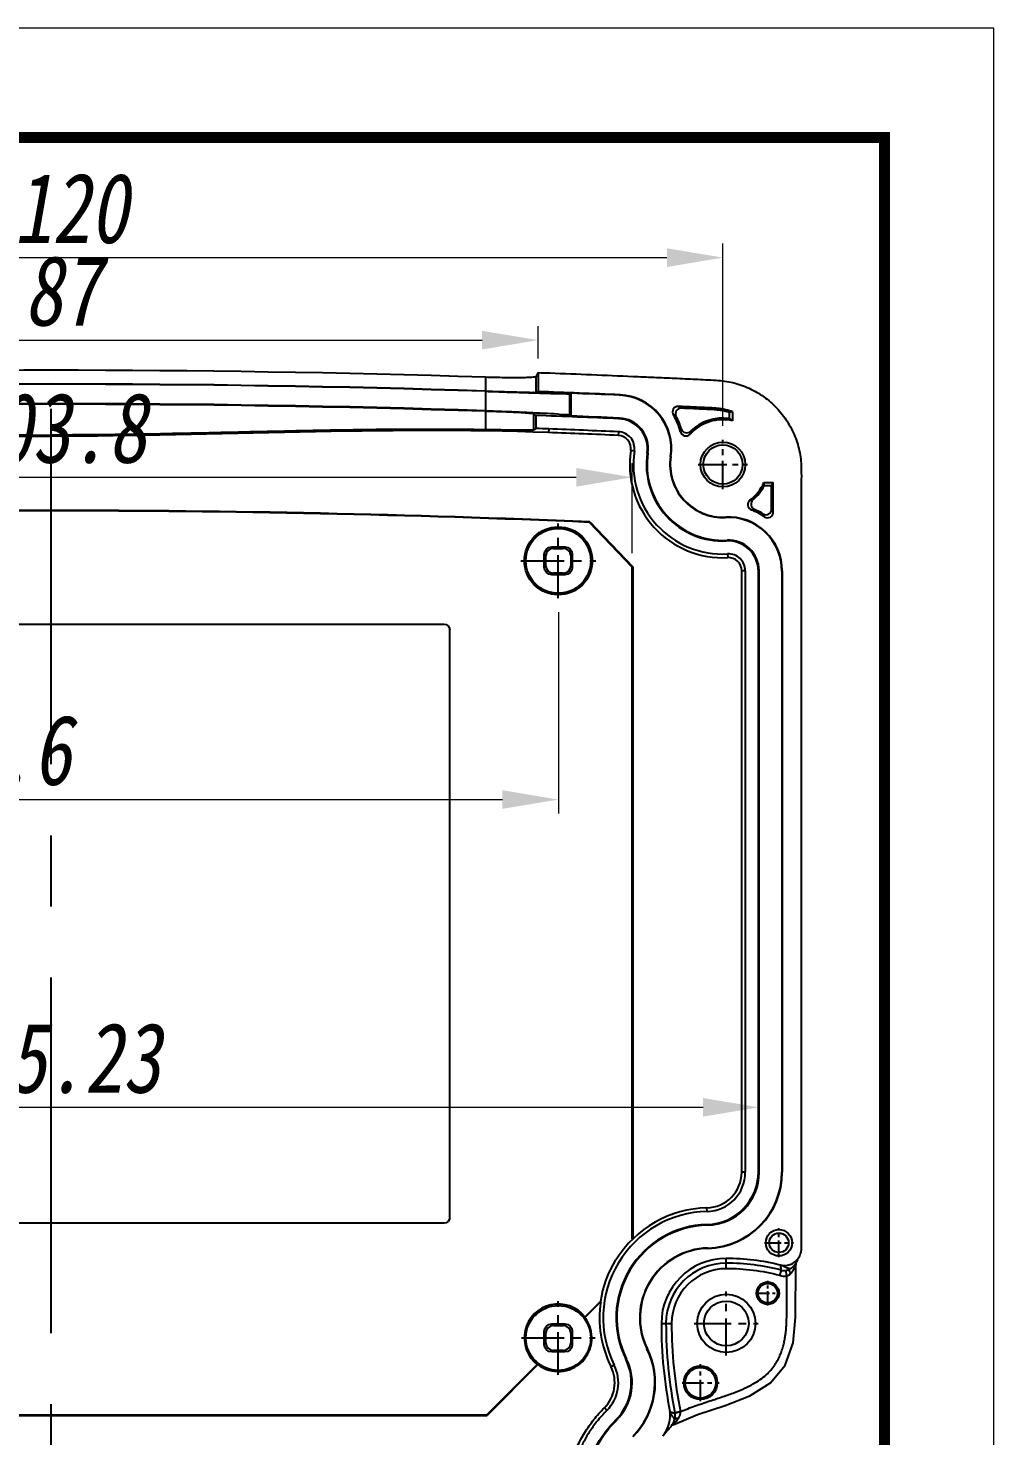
# Model space of a CAD drawing. Header units: millimetres. Extents: x 4697 to 5264, y 321 to 714.
# Drawn here: x 5177.6 to 5263.8, y 588.6 to 714.3 of the extents above; entities that cross this region are included whole.
import ezdxf
from ezdxf.enums import TextEntityAlignment as Align

# ---------------------------------------------------------------- set-up
doc = ezdxf.new("R2010")
doc.units = ezdxf.units.MM
doc.linetypes.add('CENTER', pattern=[50.8, 31.75, -6.35, 6.35, -6.35])
doc.layers.add('02___PRT_ALL_AXES', color=7, linetype='Continuous')
doc.layers.add('dim', color=82, linetype='Continuous', lineweight=9)
doc.layers.add('from', color=7, linetype='Continuous', lineweight=13)
doc.styles.add('wuwei', font='SimSun.ttf', dxfattribs={"width": 0.8, "oblique": 10})
doc.styles.add('宋体', font='SimSun.ttf')
doc.dimstyles.new('wuwei', dxfattribs={"dimscale": 2.5, "dimtxt": 2.5, "dimasz": 1.5, "dimexe": 0.3, "dimexo": 0.3, "dimgap": 0.5, "dimtad": 1, "dimdsep": 46, "dimtxsty": 'wuwei', "dimcen": 0, "dimclrd": 42, "dimclre": 82, "dimclrt": 82, "dimazin": 2, "dimtfac": 1, "dimtofl": 0, "dimtmove": 0, "dimatfit": 3, "dimfxl": 0, "dimlwd": 5, "dimlwe": 5, "dimarcsym": 0})

# ---------------------------------------------------------------- blocks, each defined once
blk = doc.blocks.new('*D29')
at = {"layer": 'Defpoints', "color": 0}
for p in [(5239.61, 693.79), (5119.61, 677.51), (5239.61, 677.51)]:
    blk.add_point(p, dxfattribs=at)
at = {"layer": 'dim', "color": 82, "lineweight": 5}
for p, q in [((5119.61, 678.76), (5119.61, 695.04)), ((5239.61, 678.76), (5239.61, 695.04))]:
    blk.add_line(p, q, dxfattribs=at)
at = {"layer": 'dim', "color": 42, "lineweight": 5}
blk.add_line((5124.61, 693.79), (5234.61, 693.79), dxfattribs=at)
at = {"layer": 'dim', "color": 42}
for points in [[(5124.61, 694.62), (5124.61, 692.95), (5119.61, 693.79)], [(5234.61, 694.62), (5234.61, 692.95), (5239.61, 693.79)]]:
    blk.add_solid(points, dxfattribs=at)
at = {"layer": 'dim', "color": 82, "insert": (5181.39, 698.16), "char_height": 6.25, "attachment_point": 5, "style": 'wuwei'}
blk.add_mtext('120', dxfattribs=at)
blk = doc.blocks.new('*D27')
at = {"layer": 'Defpoints', "color": 0}
for p in [(5231.51, 674.17), (5127.7, 666.15), (5231.51, 666.15)]:
    blk.add_point(p, dxfattribs=at)
at = {"layer": 'dim', "color": 82, "lineweight": 5}
for p, q in [((5127.7, 667.4), (5127.7, 675.42)), ((5231.51, 667.4), (5231.51, 675.42))]:
    blk.add_line(p, q, dxfattribs=at)
at = {"layer": 'dim', "color": 42, "lineweight": 5}
blk.add_line((5132.7, 674.17), (5226.51, 674.17), dxfattribs=at)
at = {"layer": 'dim', "color": 42}
for points in [[(5132.7, 675), (5132.7, 673.34), (5127.7, 674.17)], [(5226.51, 675), (5226.51, 673.34), (5231.51, 674.17)]]:
    blk.add_solid(points, dxfattribs=at)
at = {"layer": 'dim', "color": 82, "insert": (5179.61, 678.54), "char_height": 6.25, "attachment_point": 5, "style": 'wuwei'}
blk.add_mtext('103.8', dxfattribs=at)
blk = doc.blocks.new('*D26')
at = {"layer": 'Defpoints', "color": 0}
for p in [(5223.1, 686.42), (5136.11, 683.52), (5223.1, 683.52)]:
    blk.add_point(p, dxfattribs=at)
at = {"layer": 'dim', "color": 82, "lineweight": 5}
for p, q in [((5136.11, 684.77), (5136.11, 687.66)), ((5223.1, 684.77), (5223.1, 687.66))]:
    blk.add_line(p, q, dxfattribs=at)
at = {"layer": 'dim', "color": 42, "lineweight": 5}
blk.add_line((5141.11, 686.42), (5218.1, 686.42), dxfattribs=at)
at = {"layer": 'dim', "color": 42}
for points in [[(5141.11, 687.25), (5141.11, 685.58), (5136.11, 686.42)], [(5218.1, 687.25), (5218.1, 685.58), (5223.1, 686.42)]]:
    blk.add_solid(points, dxfattribs=at)
at = {"layer": 'dim', "color": 82, "insert": (5180.61, 690.79), "char_height": 6.25, "attachment_point": 5, "style": 'wuwei'}
blk.add_mtext('87', dxfattribs=at)
blk = doc.blocks.new('*D25')
at = {"layer": 'Defpoints', "color": 0}
for p in [(5134.31, 663.38), (5224.91, 663.38), (5224.91, 645.39)]:
    blk.add_point(p, dxfattribs=at)
at = {"layer": 'dim', "color": 82, "lineweight": 5}
for p, q in [((5134.31, 662.13), (5134.31, 644.14)), ((5224.91, 662.13), (5224.91, 644.14))]:
    blk.add_line(p, q, dxfattribs=at)
at = {"layer": 'dim', "color": 42, "lineweight": 5}
blk.add_line((5139.31, 645.39), (5219.91, 645.39), dxfattribs=at)
at = {"layer": 'dim', "color": 42}
for points in [[(5139.31, 646.23), (5139.31, 644.56), (5134.31, 645.39)], [(5219.91, 646.23), (5219.91, 644.56), (5224.91, 645.39)]]:
    blk.add_solid(points, dxfattribs=at)
at = {"layer": 'dim', "color": 82, "insert": (5174.6, 649.77), "char_height": 6.25, "attachment_point": 5, "style": 'wuwei'}
blk.add_mtext('90.6', dxfattribs=at)
blk = doc.blocks.new('*D40')
at = {"layer": 'Defpoints', "color": 0}
for p in [(5242.83, 617.91), (5242.83, 612.08), (5117.61, 608.4)]:
    blk.add_point(p, dxfattribs=at)
at = {"layer": 'dim', "color": 82, "lineweight": 5}
for p, q in [((5117.61, 609.65), (5117.61, 619.16)), ((5242.83, 613.33), (5242.83, 619.16))]:
    blk.add_line(p, q, dxfattribs=at)
at = {"layer": 'dim', "color": 42, "lineweight": 5}
blk.add_line((5122.61, 617.91), (5237.83, 617.91), dxfattribs=at)
at = {"layer": 'dim', "color": 42}
for points in [[(5122.61, 618.74), (5122.61, 617.08), (5117.61, 617.91)], [(5237.83, 618.74), (5237.83, 617.08), (5242.83, 617.91)]]:
    blk.add_solid(points, dxfattribs=at)
at = {"layer": 'dim', "color": 82, "insert": (5179.19, 622.28), "char_height": 6.25, "attachment_point": 5, "style": 'wuwei'}
blk.add_mtext('125.23', dxfattribs=at)
blk = doc.blocks.new('TK-D')
at = {"layer": 'from'}
blk.add_lwpolyline([(-594.5, -413.12), (594.5, -413.12), (594.5, 413.12), (-594.5, 413.12)], close=True, dxfattribs=at)
at = {"layer": 'from', "const_width": 2.05}
blk.add_lwpolyline([(-574.01, -392.63), (-574.01, 392.63), (574.01, 392.63), (574.01, -392.63), (-574.01, -392.63)], dxfattribs=at)
at = {"layer": 'from', "color": 6, "style": '宋体', "width": 0.7}
blk.add_attdef('70001', text='', height=8.32, dxfattribs=at).set_placement((430.84, -344.43), align=Align.MIDDLE)

msp = doc.modelspace()

# ---------------------------------------------------------------- linework, layer by layer
at = {"color": 1, "linetype": 'CENTER'}
msp.add_line((5179.605, 445.341), (5179.605, 685.238), dxfattribs=at)
at = {"color": 7, "linetype": 'Continuous'}
for p, q in [((5218.394, 683.103), (5218.394, 681.874)), ((5223.105, 683.523), (5222.892, 683.153)), ((5222.892, 683.153), (5222.892, 681.758)), ((5223.105, 683.523), (5223.105, 681.821)), ((5179.605, 682.476), (5179.605, 682.502)), ((5218.394, 681.848), (5218.394, 680.118)), ((5222.892, 681.758), (5223.105, 681.821)), ((5226.014, 681.681), (5225.891, 681.645)), ((5225.891, 681.645), (5225.891, 679.723)), ((5226.014, 681.681), (5226.014, 679.637)), ((5230.381, 681.504), (5230.416, 681.533)), ((5179.605, 680.691), (5179.605, 680.747)), ((5218.394, 680.062), (5218.394, 678.415)), ((5222.905, 679.692), (5222.692, 679.841)), ((5222.692, 679.841), (5222.692, 678.389)), ((5222.905, 679.692), (5222.905, 678.524)), ((5225.891, 679.723), (5226.014, 679.637)), ((5240.172, 679.967), (5240.172, 679.421)), ((5240.469, 680.024), (5240.469, 679.217)), ((5179.605, 677.836), (5179.605, 677.944)), ((5224.052, 678.484), (5224.04, 678.161)), ((5230.277, 678.236), (5230.263, 677.914)), ((5231.696, 676.513), (5231.377, 676.561)), ((5232.844, 676.31), (5232.911, 676.349)), ((5234.926, 676.005), (5234.958, 676.017)), ((5243.269, 673.706), (5244.105, 673.706)), ((5243.956, 673.41), (5243.292, 673.41)), ((5243.956, 673.41), (5244.105, 673.706)), ((5227.717, 670.184), (5227.678, 670.147)), ((5231.507, 666.152), (5227.678, 670.147)), ((5227.717, 670.184), (5231.545, 666.188)), ((5239.838, 670.587), (5239.852, 670.618)), ((5224.461, 667.82), (5224.32, 667.962)), ((5224.32, 667.962), (5225.491, 667.962)), ((5224.461, 667.82), (5225.349, 667.82)), ((5225.349, 667.82), (5225.491, 667.962)), ((5239.938, 668.485), (5239.981, 668.548)), ((5223.797, 667.156), (5223.655, 667.297)), ((5223.655, 666.126), (5223.655, 667.297)), ((5223.797, 666.267), (5223.655, 666.126)), ((5223.797, 666.267), (5223.797, 667.156)), ((5226.014, 667.156), (5226.155, 667.297)), ((5226.014, 667.156), (5226.014, 666.267)), ((5226.014, 666.267), (5226.155, 666.126)), ((5226.155, 667.297), (5226.155, 666.126)), ((5240.026, 667.323), (5240.043, 667)), ((5224.461, 665.603), (5224.32, 665.462)), ((5225.491, 665.462), (5224.32, 665.462)), ((5225.349, 665.603), (5224.461, 665.603)), ((5225.349, 665.603), (5225.491, 665.462)), ((5231.545, 666.188), (5231.507, 666.152)), ((5231.507, 606.159), (5231.507, 666.152)), ((5231.545, 666.188), (5231.545, 606.142)), ((5241.605, 665.825), (5241.282, 665.825)), ((5244.874, 665.793), (5244.905, 665.825)), ((5144.505, 661.062), (5214.706, 661.062)), ((5215.205, 608.061), (5215.205, 660.562)), ((5241.605, 612.108), (5241.282, 612.108)), ((5242.77, 612.142), (5242.831, 612.082)), ((5244.874, 612.138), (5244.905, 612.108)), ((5238.186, 608.609), (5238.179, 608.932)), ((5214.706, 607.562), (5144.505, 607.562)), ((5238.191, 607.444), (5238.231, 607.384)), ((5238.247, 605.34), (5238.262, 605.31)), ((5239.905, 603.496), (5239.905, 604.412)), ((5246.253, 604.298), (5246.119, 603.99)), ((5244.696, 602.885), (5244.822, 603.369)), ((5245.302, 602.855), (5245.226, 603.349)), ((5228.685, 600.53), (5227.284, 599.13)), ((5227.288, 599.188), (5228.663, 600.562)), ((5228.687, 600.544), (5228.663, 600.562)), ((5224.461, 598.42), (5224.32, 598.562)), ((5224.32, 598.562), (5225.491, 598.562)), ((5224.461, 598.42), (5225.349, 598.42)), ((5225.349, 598.42), (5225.491, 598.562)), ((5227.284, 599.13), (5227.288, 599.188)), ((5234.105, 598.612), (5235.02, 598.612)), ((5223.797, 597.756), (5223.655, 597.897)), ((5223.655, 596.726), (5223.655, 597.897)), ((5223.797, 596.867), (5223.797, 597.756)), ((5226.014, 597.756), (5226.155, 597.897)), ((5226.014, 597.756), (5226.014, 596.867)), ((5226.155, 597.897), (5226.155, 596.726)), ((5223.797, 596.867), (5223.655, 596.726)), ((5224.461, 596.203), (5224.32, 596.062)), ((5225.491, 596.062), (5224.32, 596.062)), ((5225.349, 596.203), (5224.461, 596.203)), ((5225.491, 596.062), (5225.349, 596.203)), ((5226.155, 596.726), (5226.014, 596.867)), ((5232.823, 596.344), (5232.855, 596.349)), ((5218.532, 590.441), (5223.026, 594.931)), ((5223.084, 594.935), (5218.548, 590.403)), ((5223.026, 594.931), (5223.084, 594.935)), ((5229.901, 594.878), (5229.612, 594.734)), ((5230.937, 595.412), (5231.004, 595.414)), ((5229.243, 590.845), (5229.015, 591.073)), ((5140.662, 590.403), (5218.548, 590.403)), ((5140.678, 590.441), (5218.532, 590.441)), ((5218.532, 590.441), (5218.548, 590.403)), ((5230.055, 590.009), (5230.12, 589.987)), ((5235.808, 590.735), (5235.318, 590.636)), ((5234.922, 589.36), (5234.8, 589.226)), ((5234.956, 589.4), (5234.922, 589.36)), ((5235.023, 589.477), (5234.956, 589.4))]:
    msp.add_line(p, q, dxfattribs=at)
at = {"color": 1, "linetype": 'CENTER', "ltscale": 0.121309}
for p, q in [((5224.905, 663.376), (5224.905, 670.048)), ((5221.569, 666.712), (5228.241, 666.712))]:
    msp.add_line(p, q, dxfattribs=at)
at = {"color": 1, "linetype": 'CENTER', "ltscale": 0.046982}
for p, q in [((5244.605, 604.52), (5244.605, 607.104)), ((5243.313, 605.812), (5245.897, 605.812))]:
    msp.add_line(p, q, dxfattribs=at)
at = {"color": 1, "linetype": 'CENTER', "ltscale": 0.04}
for p, q in [((5243.605, 600.212), (5243.605, 602.412)), ((5242.505, 601.312), (5244.705, 601.312))]:
    msp.add_line(p, q, dxfattribs=at)
at = {"color": 1, "linetype": 'CENTER', "ltscale": 0.104}
for p, q in [((5239.905, 595.752), (5239.905, 601.472)), ((5237.045, 598.612), (5242.765, 598.612))]:
    msp.add_line(p, q, dxfattribs=at)
at = {"color": 1, "linetype": 'CENTER', "ltscale": 0.119773}
for p, q in [((5224.905, 594.018), (5224.905, 600.605)), ((5221.611, 597.312), (5228.199, 597.312))]:
    msp.add_line(p, q, dxfattribs=at)
at = {"color": 1, "linetype": 'CENTER', "ltscale": 0.06}
for p, q in [((5237.605, 591.662), (5237.605, 594.962)), ((5235.955, 593.312), (5239.255, 593.312))]:
    msp.add_line(p, q, dxfattribs=at)
at = {"color": 7, "linetype": 'Continuous'}
for points in [[(5223.655, 667.297), (5223.706, 667.552), (5223.85, 667.767), (5224.065, 667.911), (5224.32, 667.962)], [(5224.461, 667.82), (5224.206, 667.77), (5223.991, 667.626), (5223.847, 667.411), (5223.797, 667.156)], [(5226.014, 667.156), (5225.963, 667.411), (5225.819, 667.626), (5225.604, 667.77), (5225.349, 667.82)], [(5225.491, 667.962), (5225.745, 667.911), (5225.961, 667.767), (5226.105, 667.552), (5226.155, 667.297)], [(5223.797, 666.267), (5223.847, 666.013), (5223.991, 665.798), (5224.206, 665.654), (5224.461, 665.603)], [(5225.349, 665.603), (5225.604, 665.654), (5225.819, 665.798), (5225.963, 666.013), (5226.014, 666.267)], [(5224.32, 665.462), (5224.065, 665.512), (5223.85, 665.656), (5223.706, 665.872), (5223.655, 666.126)], [(5226.155, 666.126), (5226.105, 665.872), (5225.961, 665.656), (5225.745, 665.512), (5225.491, 665.462)], [(5214.706, 661.062), (5214.897, 661.024), (5215.059, 660.916), (5215.167, 660.754), (5215.205, 660.562)], [(5215.205, 608.061), (5215.167, 607.87), (5215.059, 607.708), (5214.897, 607.6), (5214.706, 607.562)], [(5235.161, 589.564), (5237.333, 590.466), (5239.802, 591.296), (5242.02, 592.159), (5243.857, 593.3), (5245.167, 594.893), (5245.878, 596.883), (5246.1, 599.149), (5246.102, 603.829)], [(5223.655, 597.897), (5223.706, 598.152), (5223.85, 598.367), (5224.065, 598.511), (5224.32, 598.562)], [(5224.461, 598.42), (5224.206, 598.37), (5223.991, 598.226), (5223.847, 598.011), (5223.797, 597.756)], [(5226.014, 597.756), (5225.963, 598.011), (5225.819, 598.226), (5225.604, 598.37), (5225.349, 598.42)], [(5225.491, 598.562), (5225.745, 598.511), (5225.961, 598.367), (5226.105, 598.152), (5226.155, 597.897)], [(5224.32, 596.062), (5224.065, 596.112), (5223.85, 596.256), (5223.706, 596.472), (5223.655, 596.726)], [(5223.797, 596.867), (5223.847, 596.613), (5223.991, 596.398), (5224.206, 596.254), (5224.461, 596.203)], [(5225.349, 596.203), (5225.604, 596.254), (5225.819, 596.398), (5225.963, 596.613), (5226.014, 596.867)], [(5226.155, 596.726), (5226.105, 596.472), (5225.961, 596.256), (5225.745, 596.112), (5225.491, 596.062)]]:
    msp.add_lwpolyline(points, dxfattribs=at)
for centre, radius in [((5224.905, 666.712), 3.033), ((5224.905, 666.712), 2.9), ((5244.605, 605.812), 1.175), ((5244.605, 605.812), 0.869), ((5243.605, 601.312), 1), ((5243.605, 601.312), 0.869), ((5239.905, 598.612), 2.6), ((5224.905, 597.312), 2.9), ((5239.905, 598.612), 2), ((5237.605, 593.312), 1.5), ((5237.605, 593.312), 1.369)]:
    msp.add_circle(centre, radius, dxfattribs=at)
for centre, radius, start, end in [((5179.605, -515.69), 1199.42, 88.146769, 91.853231), ((5179.603, -515.878), 1198.354, 88.145004, 91.854996), ((5179.608, -515.878), 1198.38, 88.145045, 91.854955), ((5178.97, -531.947), 1214.571, 87.572362, 87.917554), ((5178.841, -535.087), 1217.682, 87.574135, 87.779786), ((5230.178, 676.709), 4.8, 351.56959, 87.57386), ((5230.213, 676.738), 4.8, 351.36494, 87.57215), ((5179.605, -515.756), 1196.447, 88.14214, 91.85786), ((5179.606, -515.756), 1196.502, 88.142227, 91.857773), ((5235.602, 680.001), 0.5, 87.33983, 211.20639), ((5235.866, 679.841), 0.5, 87.32216, 208.77373), ((5228.204, 668.013), 14.526, 58.06114, 59.28111), ((5179.144, -527.521), 1208.006, 87.573563, 87.923995), ((5178.903, -533.524), 1214.075, 87.570961, 87.776135), ((5246.4, 659.868), 25.322, 129.31104, 129.51826), ((5230.173, 676.705), 2.699, 351.59434, 87.57733), ((5230.244, 676.763), 2.699, 351.18394, 87.57396), ((5230.221, 676.741), 5.791, 14.95141, 31.21408), ((5228.621, 667.785), 13.635, 60.0534, 61.27502), ((5230.227, 676.744), 5.933, 17.23894, 28.77655), ((5239.605, 675.312), 4, 77.52935, 137.28054), ((5239.605, 675.312), 4.148, 82.14388, 134.08952), ((5241.723, 672.756), 7.375, 99.78718, 102.13548), ((5178.957, -532.182), 1211.183, 87.57222, 87.866831), ((5178.957, -532.182), 1211.506, 87.57222, 87.866831), ((5230.212, 676.737), 1.178, 351.40552, 87.5292), ((5230.214, 676.738), 1.499, 351.35478, 87.58048), ((5266.125, 669.588), 31.519, 163.57166, 164.07649), ((5236.299, 678.364), 0.5, 194.9619, 317.28431), ((5236.371, 678.65), 0.5, 197.24595, 314.09244), ((5273.595, 670.889), 37.612, 168.64938, 169.06228), ((5239.605, 675.312), 8.323, 171.36439, 273.01618), ((5239.605, 675.312), 8, 171.36439, 273.01618), ((5239.605, 675.312), 6.835, 171.59879, 272.79449), ((5239.605, 675.312), 6.774, 171.18847, 273.18253), ((5239.605, 675.312), 4.731, 171.57079, 272.82096), ((5239.605, 675.312), 4.7, 171.36615, 273.0145), ((5239.605, 675.312), 4, 307.10011, 336.3395), ((5239.605, 675.312), 4.148, 310.29127, 332.70995), ((5242.32, 671.723), 0.5, 127.09632, 249.42126), ((5238.528, 709.606), 37.647, 275.31975, 275.73227), ((5242.611, 671.766), 0.5, 130.28835, 247.13642), ((5236.516, 702.204), 31.457, 280.30541, 280.81123), ((5240.113, 665.84), 5.931, 58.6637, 67.14067), ((5243.457, 671.333), 0.5, 238.6613, 359.99104), ((5231.281, 664.214), 14.538, 28.1043, 29.32068), ((5179.605, -455.688), 1126.9, 87.553096, 92.446904), ((5179.605, -455.688), 1126.862, 87.554974, 92.445026), ((5240.074, 665.793), 4.8, 359.99721, 92.82199), ((5240.105, 665.825), 4.8, 359.99734, 93.01554), ((5240.11, 665.835), 5.788, 56.22854, 69.43029), ((5231.026, 664.62), 13.699, 26.1004, 27.31402), ((5243.606, 671.062), 0.5, 236.23119, 359.98196), ((5240.07, 665.789), 2.699, 359.99439, 92.79833), ((5240.131, 665.853), 2.699, 359.99464, 93.18645), ((5240.105, 665.826), 1.499, 359.99018, 93.02442), ((5240.104, 665.825), 1.178, 0.03664, 92.9776), ((5223.859, 683.795), 26.112, 316.40267, 316.59742), ((5238.105, 612.108), 3.177, 271.33587, 359.98907), ((5238.106, 612.107), 3.499, 271.31654, 0.00834), ((5238.071, 612.141), 4.699, 271.46839, 0.00693), ((5238.132, 612.082), 4.699, 271.20538, 0.00683), ((5238.075, 612.138), 6.8, 271.4538, 0.00451), ((5238.105, 612.108), 6.8, 271.32254, 0.00445), ((5238.405, 599.112), 9.5, 91.32128, 206.46524), ((5238.405, 599.112), 9.823, 91.32128, 148.03682), ((5238.405, 599.112), 8.335, 91.47164, 206.35462), ((5238.405, 599.112), 8.274, 91.20867, 206.54816), ((5238.405, 599.112), 6.231, 91.45464, 206.36882), ((5238.405, 599.112), 6.2, 91.32339, 206.46542), ((5238.398, 599.12), 9.841, 148.35903, 171.57363), ((5240.991, 584.627), 22.51, 119.01845, 119.16982), ((5239.905, 598.612), 5.8, 90, 180), ((5239.905, 598.612), 5.384, 90, 180), ((5239.905, 598.612), 4.885, 90, 180), ((5239.905, 584.412), 20, 75.94896, 90), ((5239.905, 584.412), 19.584, 75.46123, 90), ((5239.905, 584.412), 19.085, 75.46128, 90), ((5245.004, 604.783), 0.999, 255.94871, 263.23412), ((5245.06, 604.414), 1.078, 278.82227, 288.56599), ((5245.065, 604.399), 1.063, 288.57291, 294.03921), ((5245.071, 604.386), 1.048, 294.03862, 299.88416), ((5244.94, 604.694), 1.373, 326.4969, 329.17527), ((5245.072, 604.337), 1.499, 255.46619, 278.82412), ((5245.073, 604.335), 0.998, 255.43736, 278.83035), ((5244.372, 604.297), 1.783, 325.10899, 329.21545), ((5224.905, 597.312), 3.033, 38.22763, 231.71696), ((5238.405, 599.112), 9.823, 171.61304, 206.46524), ((5224.905, 597.312), 2.994, 232.54452, 37.40008), ((5274.827, 598.612), 40.722, 180, 191.154), ((5274.827, 598.612), 40.306, 180, 191.4126), ((5274.827, 598.612), 39.806, 180, 191.4126), ((5226.731, 593.324), 6.8, 315.0928, 26.36917), ((5226.768, 593.318), 6.8, 315.01086, 26.46577), ((5226.765, 593.319), 3.179, 315.04903, 26.43438), ((5226.768, 593.318), 3.499, 315.01666, 26.4675), ((5226.726, 593.325), 4.699, 315.11347, 26.35599), ((5226.8, 593.313), 4.699, 314.94561, 26.54957), ((5233.892, 590.541), 1.001, 3.18741, 11.15118), ((5232.955, 590.832), 2.473, 326.76475, 331.9124), ((5232.774, 590.929), 2.678, 331.91211, 336.90407), ((5232.628, 590.992), 2.837, 336.88141, 339.72948), ((5250.514, 593.7), 15.502, 191.40015, 191.59678), ((5232.461, 592.352), 3.881, 317.52074, 318.97478), ((5232.778, 592.074), 3.459, 318.99461, 323.04579), ((5232.982, 591.919), 3.204, 323.06635, 325.60197), ((5249.025, 591.837), 13.263, 184.76655, 184.91052), ((5231.935, 590.38), 2.941, 322.08528, 323.10273)]:
    msp.add_arc(centre, radius, start, end, dxfattribs=at)
for centre, major_axis, start_param, end_param in [((5236.651, 675.312), (5.909, 0), 0.8682766, 0.9323809), ((5239.605, 673.18), (0, 4.263), -1.5169712, -1.4470748)]:
    msp.add_ellipse(centre, major_axis=major_axis, ratio=0.8660474, start_param=start_param, end_param=end_param, dxfattribs=at)
for points, start_tangent, end_tangent in [([(5222.892, 683.153), (5222.786, 683.117), (5222.517, 683.088), (5222.094, 683.068), (5221.534, 683.057), (5220.857, 683.055), (5220.088, 683.062), (5219.257, 683.079), (5218.394, 683.103)], (-0.4980132, -0.8671694), (-0.999477, 0.0323392)), ([(5223.105, 683.523), (5224.16, 683.484), (5227.871, 683.341), (5231.582, 683.186), (5233.437, 683.104), (5235.292, 683.019), (5237.146, 682.931), (5238.074, 682.886), (5239.001, 682.841), (5239.758, 682.767), (5240.505, 682.622), (5241.938, 682.123), (5243.254, 681.361), (5244.4, 680.366), (5245.338, 679.171), (5246.034, 677.82), (5246.461, 676.364), (5246.569, 675.61), (5246.605, 674.85), (5246.605, 673.671), (5246.605, 672.49), (5246.605, 670.129), (5246.605, 667.769), (5246.605, 665.408), (5246.605, 660.687), (5246.605, 655.966), (5246.605, 651.245), (5246.605, 646.524), (5246.605, 637.081), (5246.605, 627.639), (5246.605, 618.196), (5246.605, 613.475), (5246.605, 608.754), (5246.605, 605.102)], (0.9993428, -0.0362491), (0.0001059, -1)), ([(5218.394, 681.874), (5219.257, 681.846), (5220.089, 681.821), (5220.857, 681.798), (5221.534, 681.779), (5222.094, 681.765), (5222.517, 681.757), (5222.786, 681.754), (5222.892, 681.758)], (0.9994759, -0.0323705), (0.95853, 0.2849918)), ([(5218.394, 681.848), (5220.304, 681.787), (5222.087, 681.731), (5223.628, 681.685), (5224.824, 681.654), (5225.594, 681.64), (5225.891, 681.645)], (0.9994759, -0.0323712), (0.9591764, 0.2828084)), ([(5218.394, 680.118), (5220.303, 680.05), (5222.086, 679.975), (5223.628, 679.899), (5224.823, 679.828), (5225.594, 679.768), (5225.891, 679.723)], (0.9994744, -0.0324182), (0.8169946, -0.5766453)), ([(5240.469, 680.024), (5239.908, 680.194), (5239.408, 680.292), (5238.84, 680.346), (5237.963, 680.389), (5237.023, 680.434), (5235.625, 680.501)], (-0.9411524, 0.3379824), (-0.9989258, 0.0463392)), ([(5240.172, 679.967), (5239.872, 680.05), (5239.387, 680.145), (5238.83, 680.198), (5237.956, 680.241), (5237.016, 680.286), (5235.889, 680.34)], (-0.9555782, 0.2947377), (-0.998911, 0.0466559)), ([(5222.692, 679.841), (5222.454, 679.873), (5221.834, 679.915), (5220.883, 679.965), (5219.702, 680.015), (5218.394, 680.062)], (-0.8180516, 0.5751448), (-0.9994743, 0.0324197)), ([(5135.17, 678.161), (5179.605, 677.836)], (0.9993074, 0.0372118), (1, 0)), ([(5140.817, 678.415), (5144.915, 678.45), (5149.028, 678.438), (5153.14, 678.39), (5157.237, 678.316), (5161.321, 678.228), (5165.485, 678.135), (5169.843, 678.046), (5174.51, 677.975), (5179.605, 677.944)], (0.9998847, 0.0151825), (1, 0)), ([(5224.04, 678.161), (5179.605, 677.836)], (-0.9993074, 0.0372118), (-1, 0)), ([(5218.394, 678.415), (5214.296, 678.45), (5210.182, 678.438), (5206.07, 678.39), (5201.974, 678.316), (5197.889, 678.228), (5193.725, 678.135), (5189.367, 678.046), (5184.7, 677.975), (5179.605, 677.944)], (-0.9998847, 0.0151825), (-1, 0)), ([(5243.957, 671.333), (5243.957, 672.486), (5243.956, 673.41)], (0.0002206, 1), (0.0013251, 0.9999991)), ([(5244.106, 671.062), (5244.105, 672.486), (5244.105, 673.682), (5244.105, 673.706)], (0.0003872, 0.9999999), (0.004038, 0.9999918)), ([(5241.282, 612.108), (5241.282, 624.571), (5241.282, 636.174), (5241.282, 646.918), (5241.282, 656.801), (5241.282, 665.825)], (-0.0000628, 1), (0.0000277, 1)), ([(5241.605, 665.825), (5241.605, 656.801), (5241.605, 646.918), (5241.605, 636.174), (5241.605, 624.571), (5241.605, 612.108)], (-0.0000277, -1), (0.0000628, -1)), ([(5242.77, 612.142), (5242.77, 630.544), (5242.77, 648.426), (5242.77, 665.788)], (-0.0000642, 1), (0.0000309, 1)), ([(5242.831, 612.082), (5242.831, 630.54), (5242.831, 648.463), (5242.831, 665.853)], (-0.0000618, 1), (0.0000252, 1)), ([(5244.874, 665.793), (5244.874, 648.3), (5244.874, 630.415), (5244.874, 612.138)], (-0.0000307, -1), (0.000064, -1)), ([(5244.905, 665.825), (5244.904, 664.034), (5244.905, 661.287), (5244.905, 658.54), (5244.905, 647.552), (5244.905, 636.565), (5244.905, 625.577), (5244.905, 620.083), (5244.905, 614.589), (5244.905, 612.108)], (-0.000028, -1), (0.0000628, -1)), ([(5246.233, 604.306), (5246.465, 604.656), (5246.605, 605.102)], (0.6586398, 0.7524584), (0.1489423, 0.9888459)), ([(5244.822, 603.369), (5244.816, 603.414), (5244.811, 603.454), (5244.806, 603.489), (5244.801, 603.522), (5244.797, 603.551), (5244.793, 603.577), (5244.79, 603.601), (5244.787, 603.623), (5244.784, 603.643), (5244.781, 603.661), (5244.779, 603.678), (5244.777, 603.694), (5244.775, 603.708), (5244.772, 603.733), (5244.769, 603.755), (5244.767, 603.773), (5244.765, 603.789), (5244.761, 603.813)], (-0.1192448, 0.9928649), (-0.1611426, 0.9869311)), ([(5244.886, 603.79), (5245.36, 603.808), (5245.818, 603.972), (5246.196, 604.265), (5246.233, 604.306)], (0.9930361, -0.1178105), (0.6586398, 0.7524584)), ([(5245.593, 603.477), (5245.388, 603.535), (5245.155, 603.637), (5244.886, 603.79)], (-0.9835761, 0.1804937), (-0.855476, 0.5178425)), ([(5245.641, 603.051), (5245.572, 603.237), (5245.554, 603.389), (5245.593, 603.477)], (-0.4333542, 0.9012237), (0.7935959, 0.6084452)), ([(5245.593, 603.477), (5245.727, 603.564), (5245.836, 603.652), (5245.922, 603.733), (5245.988, 603.807), (5246.041, 603.874), (5246.085, 603.936)], (0.8652557, 0.5013309), (0.5519299, 0.8338905)), ([(5245.904, 603.385), (5245.958, 603.482), (5246.002, 603.571), (5246.037, 603.653), (5246.067, 603.728), (5246.088, 603.788), (5246.1, 603.824)], (0.5123691, 0.8587653), (0.3378012, 0.9412175)), ([(5246.119, 603.99), (5246.109, 603.936), (5246.101, 603.825)], (-0.4019335, -0.9156689), (-0.0473283, -0.9988794)), ([(5235.808, 590.735), (5237.13, 591.243), (5238.426, 591.684), (5239.606, 592.074), (5240.643, 592.445), (5241.539, 592.818), (5242.305, 593.204), (5242.944, 593.605), (5243.464, 594.019), (5243.886, 594.448), (5244.238, 594.906), (5244.527, 595.392), (5244.751, 595.882), (5244.917, 596.352), (5245.037, 596.79), (5245.123, 597.191), (5245.185, 597.558), (5245.23, 597.902), (5245.261, 598.234), (5245.282, 598.571), (5245.295, 598.929), (5245.302, 599.325), (5245.304, 599.772), (5245.303, 600.275), (5245.302, 600.836), (5245.302, 601.453), (5245.302, 602.125), (5245.302, 602.855)], (0.9224291, 0.3861666), (-0.0001589, 1)), ([(5245.302, 602.855), (5245.382, 602.881), (5245.467, 602.921), (5245.554, 602.977)], (0.9696217, 0.2446093), (0.8047861, 0.5935649)), ([(5245.554, 602.977), (5245.641, 603.051)], (0.8047861, 0.5935649), (0.7241952, 0.6895951)), ([(5245.641, 603.051), (5245.747, 603.163), (5245.835, 603.277)], (0.7242298, 0.6895587), (0.5725815, 0.8198478)), ([(5229.243, 590.845), (5228.354, 589.85), (5227.671, 588.902), (5227.138, 587.995), (5226.709, 587.096), (5226.357, 586.178), (5226.075, 585.233), (5225.865, 584.275), (5225.723, 583.317), (5225.637, 582.348), (5225.602, 581.335), (5225.604, 580.284), (5225.605, 579.164), (5225.604, 577.961), (5225.605, 576.708), (5225.605, 575.44), (5225.605, 574.185), (5225.605, 572.966), (5225.605, 571.806), (5225.605, 570.725), (5225.605, 569.741), (5225.604, 568.866), (5225.604, 568.096), (5225.604, 567.406), (5225.604, 566.775), (5225.605, 566.192), (5225.605, 565.655), (5225.605, 565.164), (5225.605, 564.716), (5225.605, 564.31), (5225.604, 563.946), (5225.604, 563.621), (5225.604, 563.321), (5225.604, 563.033), (5225.605, 562.745), (5225.606, 562.454), (5225.607, 562.172), (5225.607, 561.898), (5225.605, 561.628), (5225.6, 561.359), (5225.591, 561.177), (5225.571, 561.05), (5225.518, 560.827), (5225.444, 560.536), (5225.364, 560.223), (5225.28, 559.894), (5225.196, 559.551), (5225.111, 559.185), (5225.022, 558.779), (5224.929, 558.322), (5224.832, 557.811), (5224.731, 557.238), (5224.63, 556.6), (5224.532, 555.892), (5224.44, 555.098), (5224.358, 554.208), (5224.295, 553.227), (5224.257, 552.209), (5224.249, 551.224), (5224.266, 550.312), (5224.302, 549.479), (5224.351, 548.727), (5224.409, 548.051), (5224.474, 547.436), (5224.543, 546.867), (5224.617, 546.332), (5224.696, 545.82), (5224.777, 545.333), (5224.86, 544.872), (5224.941, 544.448), (5225.02, 544.07), (5225.094, 543.735), (5225.165, 543.427), (5225.236, 543.133), (5225.308, 542.843), (5225.381, 542.556), (5225.454, 542.271), (5225.522, 542.006), (5225.564, 541.808), (5225.591, 541.597), (5225.604, 541.358), (5225.599, 541.131), (5225.578, 540.914), (5225.552, 540.75), (5225.51, 540.571), (5225.452, 540.341), (5225.39, 540.102), (5225.326, 539.856), (5225.263, 539.607), (5225.2, 539.352), (5225.138, 539.087), (5225.074, 538.803), (5225.007, 538.489), (5224.935, 538.135), (5224.858, 537.736), (5224.777, 537.292), (5224.695, 536.802), (5224.612, 536.262), (5224.53, 535.656), (5224.45, 534.971), (5224.375, 534.193), (5224.312, 533.322), (5224.268, 532.382), (5224.249, 531.404), (5224.257, 530.426), (5224.29, 529.5), (5224.339, 528.672), (5224.399, 527.946), (5224.464, 527.301), (5224.535, 526.714), (5224.609, 526.173), (5224.684, 525.678), (5224.758, 525.227), (5224.83, 524.817), (5224.9, 524.443), (5224.967, 524.102), (5225.033, 523.79), (5225.096, 523.503), (5225.157, 523.242), (5225.214, 523.006), (5225.267, 522.793), (5225.315, 522.601), (5225.359, 522.429), (5225.399, 522.272), (5225.436, 522.127), (5225.471, 521.989), (5225.505, 521.856), (5225.534, 521.737), (5225.552, 521.655), (5225.566, 521.574), (5225.58, 521.472), (5225.592, 521.366), (5225.601, 521.254), (5225.605, 521.131), (5225.603, 520.995), (5225.593, 520.841), (5225.574, 520.668), (5225.549, 520.519), (5225.496, 520.296), (5225.416, 519.988), (5225.328, 519.647), (5225.239, 519.295), (5225.154, 518.941), (5225.074, 518.587), (5224.996, 518.223), (5224.917, 517.83), (5224.833, 517.386), (5224.744, 516.882), (5224.654, 516.32), (5224.564, 515.7), (5224.477, 515.004), (5224.396, 514.209), (5224.325, 513.304), (5224.274, 512.327), (5224.25, 511.33), (5224.254, 510.361), (5224.282, 509.46), (5224.326, 508.653), (5224.381, 507.925), (5224.446, 507.251), (5224.521, 506.607), (5224.605, 505.984), (5224.696, 505.385), (5224.791, 504.824), (5224.883, 504.319), (5224.971, 503.873), (5225.056, 503.469), (5225.142, 503.087), (5225.232, 502.711), (5225.324, 502.341), (5225.418, 501.977), (5225.506, 501.637), (5225.563, 501.379), (5225.593, 501.137), (5225.605, 500.881), (5225.596, 500.649), (5225.571, 500.433), (5225.542, 500.27), (5225.494, 500.075), (5225.433, 499.835), (5225.37, 499.592), (5225.305, 499.34), (5225.242, 499.088), (5225.18, 498.832), (5225.118, 498.564), (5225.052, 498.272), (5224.983, 497.942), (5224.908, 497.567), (5224.829, 497.147), (5224.747, 496.683), (5224.664, 496.167), (5224.578, 495.587), (5224.494, 494.929), (5224.413, 494.182), (5224.342, 493.347), (5224.288, 492.429), (5224.255, 491.443), (5224.25, 490.434), (5224.272, 489.473), (5224.314, 488.608), (5224.37, 487.839), (5224.435, 487.144), (5224.507, 486.502), (5224.586, 485.901), (5224.669, 485.338), (5224.755, 484.814), (5224.84, 484.336), (5224.921, 483.906), (5224.999, 483.521), (5225.072, 483.176), (5225.142, 482.866), (5225.21, 482.583), (5225.275, 482.32), (5225.339, 482.068), (5225.403, 481.82), (5225.467, 481.573), (5225.524, 481.348), (5225.559, 481.186), (5225.582, 481.028), (5225.597, 480.869), (5225.604, 480.675), (5225.607, 480.405), (5225.607, 480.115), (5225.606, 479.816), (5225.605, 479.517), (5225.604, 479.213), (5225.604, 478.894), (5225.605, 478.548), (5225.605, 478.164), (5225.605, 477.735), (5225.605, 477.256), (5225.605, 476.723), (5225.605, 476.131), (5225.604, 475.474)], (-0.7068733, -0.7073402), (-0.0002427, -1)), ([(5225.281, 580.312), (5225.295, 581.959), (5225.419, 583.499), (5225.675, 584.952), (5226.068, 586.331), (5226.599, 587.639), (5227.27, 588.872), (5228.076, 590.019), (5229.015, 591.073)], (-0.0048717, 0.9999881), (0.7068733, 0.7073402)), ([(5226.769, 475.506), (5226.77, 477.244), (5226.769, 479.022), (5226.771, 479.916), (5226.768, 480.705), (5226.758, 480.971), (5226.736, 481.185), (5226.72, 481.307), (5226.703, 481.408), (5226.653, 481.635), (5226.443, 482.452), (5226.21, 483.43), (5225.839, 485.397), (5225.582, 487.374), (5225.442, 489.365), (5225.419, 491.358), (5225.511, 493.352), (5225.72, 495.337), (5225.868, 496.321), (5226.042, 497.299), (5226.249, 498.285), (5226.487, 499.259), (5226.676, 500.005), (5226.714, 500.201), (5226.745, 500.435), (5226.77, 500.899), (5226.742, 501.359), (5226.71, 501.582), (5226.664, 501.804), (5226.582, 502.13), (5226.468, 502.571), (5226.231, 503.549), (5226.028, 504.534), (5225.855, 505.514), (5225.71, 506.498), (5225.505, 508.485), (5225.417, 510.478), (5225.446, 512.47), (5225.591, 514.461), (5225.852, 516.438), (5226.226, 518.403), (5226.462, 519.38), (5226.577, 519.824), (5226.662, 520.162), (5226.708, 520.382), (5226.74, 520.602), (5226.762, 520.839), (5226.77, 521.068), (5226.765, 521.295), (5226.747, 521.527), (5226.716, 521.761), (5226.679, 521.959), (5226.6, 522.277), (5226.492, 522.7), (5226.255, 523.663), (5225.871, 525.632), (5225.603, 527.603), (5225.451, 529.596), (5225.416, 531.589), (5225.497, 533.584), (5225.694, 535.572), (5225.835, 536.554), (5226.005, 537.533), (5226.205, 538.523), (5226.44, 539.509), (5226.648, 540.319), (5226.734, 540.768), (5226.758, 541.007), (5226.769, 541.24), (5226.752, 541.696), (5226.723, 541.934), (5226.688, 542.134), (5226.621, 542.413), (5226.514, 542.83), (5226.279, 543.78), (5226.066, 544.768), (5225.888, 545.749), (5225.737, 546.731), (5225.521, 548.717), (5225.421, 550.709), (5225.438, 552.702), (5225.57, 554.693), (5225.82, 556.674), (5225.987, 557.653), (5226.182, 558.629), (5226.413, 559.624), (5226.628, 560.462), (5226.7, 560.757), (5226.739, 560.96), (5226.757, 561.145), (5226.766, 561.401), (5226.772, 562.17), (5226.769, 563.054), (5226.77, 564.839), (5226.77, 566.606), (5226.77, 568.379), (5226.77, 570.15), (5226.77, 571.922), (5226.77, 573.692), (5226.77, 575.46), (5226.77, 577.242), (5226.77, 579.011), (5226.766, 580.773), (5226.777, 581.78), (5226.852, 582.928), (5227.028, 584.157), (5227.331, 585.399), (5228.399, 587.863), (5230.055, 590.009)], (0.0002722, 1), (0.7056883, 0.7085224)), ([(5226.83, 475.449), (5226.83, 475.474), (5226.831, 477.244), (5226.831, 479.021), (5226.832, 479.915), (5226.829, 480.706), (5226.819, 480.975), (5226.797, 481.192), (5226.78, 481.316), (5226.763, 481.419), (5226.712, 481.649), (5226.502, 482.467), (5226.269, 483.443), (5225.899, 485.406), (5225.643, 487.38), (5225.503, 489.367), (5225.48, 491.357), (5225.572, 493.348), (5225.781, 495.329), (5225.928, 496.311), (5226.102, 497.287), (5226.308, 498.271), (5226.546, 499.244), (5226.736, 499.991), (5226.775, 500.192), (5226.806, 500.428), (5226.831, 500.9), (5226.802, 501.366), (5226.77, 501.593), (5226.724, 501.818), (5226.641, 502.145), (5226.527, 502.586), (5226.291, 503.563), (5226.088, 504.546), (5225.915, 505.524), (5225.77, 506.506), (5225.566, 508.49), (5225.479, 510.478), (5225.507, 512.467), (5225.651, 514.455), (5225.912, 516.428), (5226.286, 518.389), (5226.522, 519.365), (5226.636, 519.809), (5226.722, 520.148), (5226.769, 520.371), (5226.801, 520.595), (5226.823, 520.835), (5226.831, 521.068), (5226.826, 521.298), (5226.808, 521.534), (5226.776, 521.77), (5226.738, 521.973), (5226.659, 522.292), (5226.551, 522.715), (5226.315, 523.676), (5225.932, 525.642), (5225.664, 527.61), (5225.512, 529.599), (5225.477, 531.589), (5225.558, 533.58), (5225.754, 535.564), (5225.896, 536.545), (5226.065, 537.522), (5226.265, 538.51), (5226.499, 539.493), (5226.707, 540.304), (5226.794, 540.76), (5226.819, 541.003), (5226.83, 541.238), (5226.812, 541.701), (5226.783, 541.942), (5226.747, 542.146), (5226.68, 542.428), (5226.573, 542.845), (5226.338, 543.794), (5226.126, 544.78), (5225.948, 545.759), (5225.797, 546.74), (5225.582, 548.721), (5225.482, 550.71), (5225.499, 552.699), (5225.631, 554.687), (5225.881, 556.665), (5226.047, 557.642), (5226.241, 558.616), (5226.473, 559.609), (5226.687, 560.447), (5226.759, 560.744), (5226.799, 560.951), (5226.818, 561.141), (5226.827, 561.4), (5226.833, 562.17), (5226.83, 563.054), (5226.831, 564.839), (5226.831, 566.606), (5226.831, 568.379), (5226.831, 570.15), (5226.831, 571.922), (5226.831, 573.692), (5226.831, 575.46), (5226.831, 577.242), (5226.831, 579.011), (5226.827, 580.773), (5226.838, 581.778), (5226.913, 582.922), (5227.088, 584.145), (5227.39, 585.382), (5228.451, 587.832), (5230.12, 589.987)], (0.00022, 1), (0.7077605, 0.7064524)), ([(5234.288, 588.614), (5234.547, 589.025), (5234.827, 589.799), (5234.892, 590.596)], (0.6003887, 0.7997083), (-0.0665861, 0.9977807)), ([(5234.874, 590.734), (5234.891, 590.727), (5234.91, 590.72), (5234.93, 590.712), (5234.952, 590.703), (5234.976, 590.694), (5235.002, 590.684), (5235.031, 590.673), (5235.063, 590.661), (5235.098, 590.649), (5235.137, 590.635), (5235.18, 590.621), (5235.228, 590.607), (5235.28, 590.594), (5235.328, 590.584)], (0.9210449, -0.3894564), (0.9875436, -0.1573454)), ([(5235.289, 590.009), (5235.179, 590.221), (5235.036, 590.419), (5234.892, 590.596)], (-0.3347248, 0.9423159), (-0.6420384, 0.7666725)), ([(5235.164, 589.567), (5235.069, 589.511), (5235.023, 589.477)], (-0.8754873, -0.4832411), (-0.656264, -0.7545314)), ([(5235.163, 589.566), (5235.188, 589.591), (5235.221, 589.624)], (0.6650088, 0.7468355), (0.7008299, 0.7133285)), ([(5235.221, 589.624), (5235.266, 589.67), (5235.323, 589.731)], (0.7008299, 0.7133285), (0.6751175, 0.7377102)), ([(5235.289, 590.009), (5235.315, 590.093), (5235.335, 590.18), (5235.346, 590.269), (5235.351, 590.356), (5235.348, 590.437), (5235.341, 590.513), (5235.328, 590.584)], (0.337946, 0.9411655), (-0.2020374, 0.9793778)), ([(5235.625, 590.109), (5235.474, 590.111), (5235.357, 590.076), (5235.289, 590.009)], (-0.9930555, 0.1176467), (-0.444882, -0.8955892)), ([(5235.81, 590.702), (5235.574, 590.651), (5235.398, 590.608), (5235.328, 590.584)], (-0.9795648, -0.2011287), (-0.5994773, -0.8003917)), ([(5235.625, 590.109), (5235.682, 590.2), (5235.73, 590.294), (5235.767, 590.386), (5235.793, 590.475), (5235.807, 590.558), (5235.813, 590.632), (5235.81, 590.702)], (0.5646576, 0.8253253), (-0.0864569, 0.9962556)), ([(5234.8, 589.226), (5234.731, 589.149), (5234.658, 589.066), (5234.579, 588.977), (5234.495, 588.88), (5234.407, 588.775), (5234.314, 588.662), (5234.28, 588.62)], (-0.6707101, -0.7417196), (-0.6290827, -0.7773384))]:
    msp.add_spline(points, degree=3, dxfattribs=dict(at, start_tangent=start_tangent, end_tangent=end_tangent))
at = {"layer": '02___PRT_ALL_AXES', "color": 7, "linetype": 'Continuous'}
msp.add_line((5222.905, 678.524), (5222.692, 678.389), dxfattribs=at)
at = {"layer": '02___PRT_ALL_AXES', "color": 1, "linetype": 'CENTER', "ltscale": 0.08}
for p, q in [((5239.605, 673.112), (5239.605, 677.512)), ((5237.405, 675.312), (5241.805, 675.312))]:
    msp.add_line(p, q, dxfattribs=at)
at = {"layer": '02___PRT_ALL_AXES', "color": 7, "linetype": 'Continuous'}
for radius in [2, 1.75]:
    msp.add_circle((5239.605, 675.312), radius, dxfattribs=at)
msp.add_arc((5215.295, 443.201), 235.446, 87.86841, 88.14789, dxfattribs=at)
at = {"layer": '02___PRT_ALL_AXES', "color": 7, "linetype": 'Continuous', "start_tangent": (-0.8440181, -0.5363147), "end_tangent": (-0.9998847, 0.0151825)}
msp.add_spline([(5222.692, 678.389), (5222.563, 678.377), (5222.232, 678.371), (5221.714, 678.372), (5221.035, 678.378), (5220.228, 678.389), (5219.333, 678.401), (5218.394, 678.415)], degree=3, dxfattribs=at)

# ---------------------------------------------------------------- block references
at = {"xscale": 0.4764710132059171, "yscale": 0.4764710132053718, "zscale": 0.4764710132046591}
msp.add_blockref('TK-D', (4980.539, 517.437), dxfattribs=at)

# ---------------------------------------------------------------- dimensions: what is measured, and where the dimension line sits
at = {"layer": 'dim'}
for base, p1, p2, picture, middle in [((5239.605, 693.786), (5119.605, 677.512), (5239.605, 677.512), '*D29', (5181.388, 693.786)), ((5223.105, 686.415), (5136.106, 683.523), (5223.105, 683.523), '*D26', (5180.606, 686.415)), ((5231.507, 674.169), (5127.704, 666.152), (5231.507, 666.152), '*D27', (5179.605, 674.169)), ((5224.905, 645.394), (5134.305, 663.376), (5224.905, 663.376), '*D25', (5174.599, 645.394)), ((5242.83084, 617.90991), (5117.60582, 608.39897), (5242.83084, 612.08224), '*D40', (5179.18953, 617.90991))]:
    dim = msp.add_linear_dim(base=base, p1=p1, p2=p2, dimstyle='wuwei', override={"dimasz": 2, "dimexe": 0.49975, "dimexo": 0.49975, "dimgap": 0.49975}, dxfattribs=at)
    dim.commit()
    dim.dimension.update_dxf_attribs({"geometry": picture, "text_midpoint": middle, "dimtype": 160})

doc.saveas('drawing.dxf')
